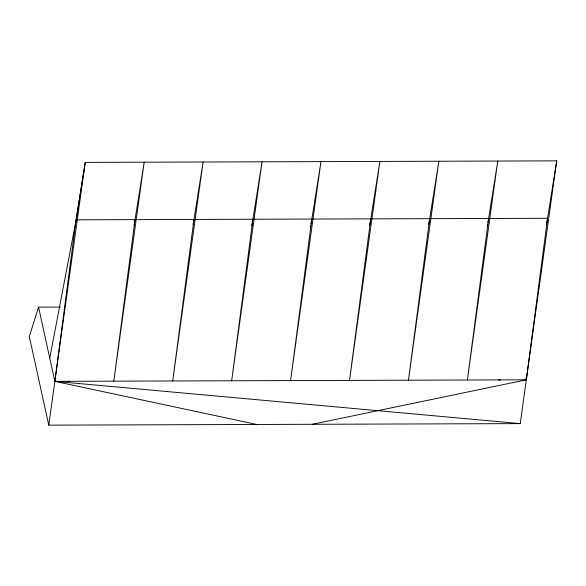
<?xml version="1.0" encoding="UTF-8"?>
<svg xmlns="http://www.w3.org/2000/svg" width="586" height="586" viewBox="0 0 586 586"><rect width="100%" height="100%" fill="white"/><g stroke="black" fill="none" stroke-linecap="round" stroke-linejoin="round"><path stroke-width="0.88" d="M49.751 358.119L75.909 221.112L85.248 162.388L556.7 160.85L520.236 423.612L48.785 425.15L29.3 336.54L38.544 307.145L60.512 307.071M256.778 424.469L54.857 381.354L76.099 219.743M252.91 219.245L231.653 380.775L262.045 161.817L252.756 220.175M370.77 218.856L349.52 380.395L379.904 161.428L370.623 219.787M48.785 425.15L85.248 162.388L75.909 221.142M134.897 220.556L144.178 162.197L113.794 381.164L135.044 219.625L77.022 219.816M193.827 220.365L203.108 162.007L172.724 380.973L193.973 219.435L135.952 219.625M311.693 219.977L320.974 161.619L290.583 380.585L311.84 219.047L194.882 219.428M429.553 219.596L438.833 161.238L408.449 380.204L429.699 218.666L312.748 219.047M488.482 219.406L497.77 161.047L467.379 380.006L488.636 218.475L430.607 218.666M556.7 160.85L547.566 218.285L526.309 379.816L312.243 424.286M133.982 225.398L134.846 220.951M193.087 224.313L193.776 220.761M251.672 225.91L252.705 220.563M310.265 227.507L310.609 225.72M310.946 223.925L311.642 220.373M369.539 225.522L370.572 220.182M428.637 224.438L429.501 219.992M487.23 226.035L487.574 224.248M487.911 222.453L488.431 219.801M546.364 224.57L547.566 218.285L489.537 218.468M500.451 379.926L498.334 379.911M69.17 381.31L68.071 381.31M38.544 307.145L54.857 381.354L526.309 379.816L525.92 378.029M54.857 381.354L520.236 423.612"/></g></svg>
